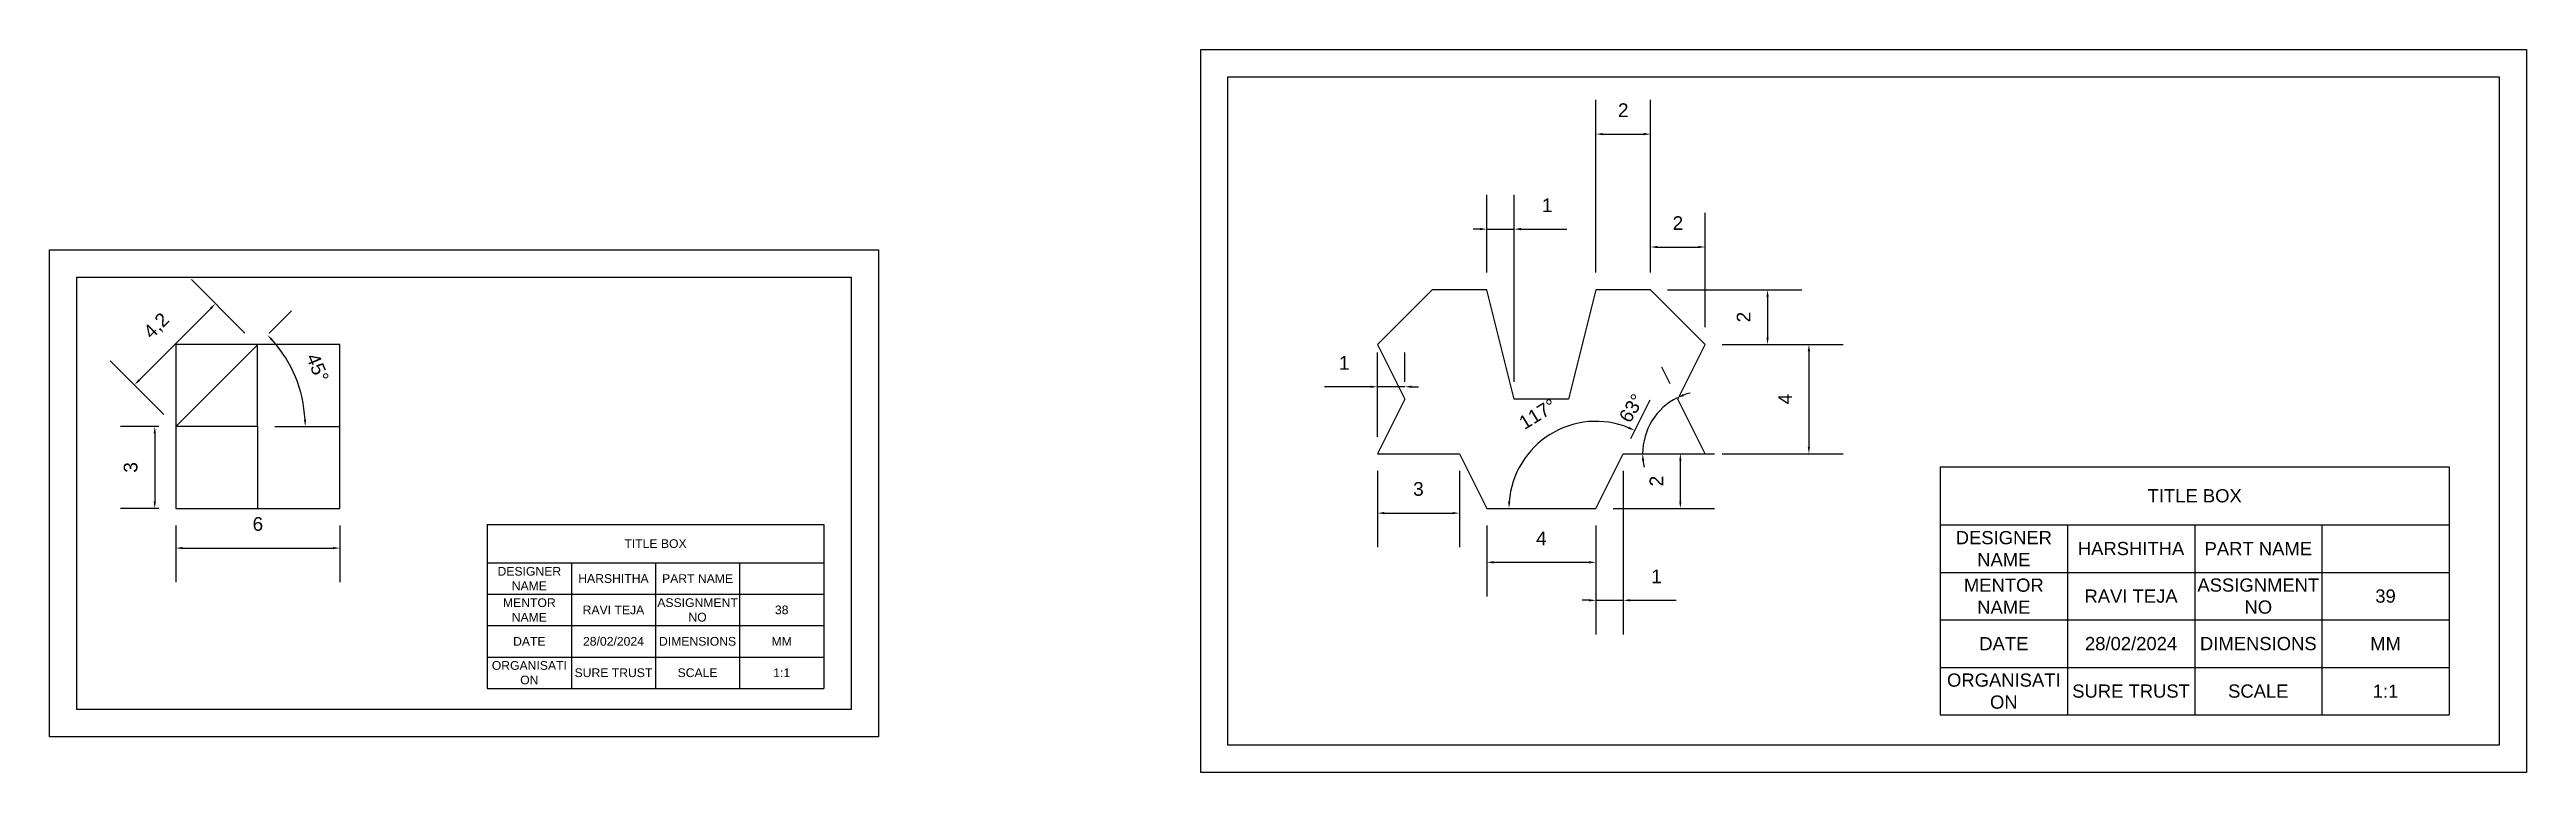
# Model space of a CAD drawing. Header units: millimetres. Extents: x 3.7 to 94.4, y -9.7 to 16.8.
import ezdxf

# ---------------------------------------------------------------- set-up
doc = ezdxf.new("R2010")
doc.units = ezdxf.units.MM
doc.styles.get("Standard").update_dxf_attribs({"font": 'arial.ttf'})
doc.dimstyles.new('ISO-25', dxfattribs={"dimtxt": 0.5, "dimasz": 0.25, "dimexe": 1.25, "dimexo": 0.625, "dimtad": 1, "dimtxsty": 'Standard', "dimcen": 2.5, "dimadec": 0, "dimazin": 0, "dimtfac": 1, "dimtmove": 0, "dimatfit": 3, "dimfxl": 1, "dimarcsym": 0})

# ---------------------------------------------------------------- blocks, each defined once
blk = doc.blocks.new('*D1')
at = {"color": 0, "lineweight": -2, "transparency": 16777216}
for p, q in [((56.346, 8.625), (56.346, 11.467)), ((57.346, 4.625), (57.346, 11.467)), ((56.096, 10.217), (55.846, 10.217)), ((56.346, 10.217), (57.346, 10.217)), ((57.596, 10.217), (59.28, 10.217))]:
    blk.add_line(p, q, dxfattribs=at)
at = {"color": 0, "transparency": 16777216}
for points in [[(56.096, 10.259), (56.096, 10.176), (56.346, 10.217)], [(57.596, 10.259), (57.596, 10.176), (57.346, 10.217)]]:
    blk.add_solid(points, dxfattribs=at)
at = {"layer": 'Defpoints', "color": 0, "transparency": 16777216}
for p in [(57.346, 10.217), (56.346, 8), (57.346, 4)]:
    blk.add_point(p, dxfattribs=at)
at = {"color": 0, "transparency": 16777216, "insert": (58.563, 11.093), "char_height": 0.5, "attachment_point": 5}
blk.add_mtext('1', dxfattribs=at)
blk = doc.blocks.new('*D2')
at = {"color": 0, "lineweight": -2, "transparency": 16777216}
for p, q in [((60.346, 8.625), (60.346, 14.944)), ((62.346, 8.625), (62.346, 14.944)), ((60.596, 13.694), (62.096, 13.694))]:
    blk.add_line(p, q, dxfattribs=at)
at = {"color": 0, "transparency": 16777216}
for points in [[(60.596, 13.736), (60.596, 13.652), (60.346, 13.694)], [(62.096, 13.736), (62.096, 13.652), (62.346, 13.694)]]:
    blk.add_solid(points, dxfattribs=at)
at = {"layer": 'Defpoints', "color": 0, "transparency": 16777216}
for p in [(62.346, 13.694), (60.346, 8), (62.346, 8)]:
    blk.add_point(p, dxfattribs=at)
at = {"color": 0, "transparency": 16777216, "insert": (61.346, 14.57), "char_height": 0.5, "attachment_point": 5}
blk.add_mtext('2', dxfattribs=at)
blk = doc.blocks.new('*D3')
at = {"color": 0, "lineweight": -2, "transparency": 16777216}
for p, q in [((62.971, 8), (67.879, 8)), ((66.629, 7.75), (66.629, 6.25)), ((64.971, 6), (67.879, 6))]:
    blk.add_line(p, q, dxfattribs=at)
at = {"color": 0, "transparency": 16777216}
for points in [[(66.587, 7.75), (66.671, 7.75), (66.629, 8)], [(66.587, 6.25), (66.671, 6.25), (66.629, 6)]]:
    blk.add_solid(points, dxfattribs=at)
at = {"layer": 'Defpoints', "color": 0, "transparency": 16777216}
for p in [(62.346, 8), (64.346, 6), (66.629, 6)]:
    blk.add_point(p, dxfattribs=at)
at = {"color": 0, "transparency": 16777216, "insert": (65.753, 7), "char_height": 0.5, "attachment_point": 5, "rotation": 90}
blk.add_mtext('2', dxfattribs=at)
blk = doc.blocks.new('*D4')
at = {"color": 0, "lineweight": -2, "transparency": 16777216}
for p, q in [((62.346, 8.625), (62.346, 10.813)), ((64.346, 6.625), (64.346, 10.813)), ((62.596, 9.563), (64.096, 9.563))]:
    blk.add_line(p, q, dxfattribs=at)
at = {"color": 0, "transparency": 16777216}
for points in [[(62.596, 9.605), (62.596, 9.521), (62.346, 9.563)], [(64.096, 9.605), (64.096, 9.521), (64.346, 9.563)]]:
    blk.add_solid(points, dxfattribs=at)
at = {"layer": 'Defpoints', "color": 0, "transparency": 16777216}
for p in [(64.346, 9.563), (62.346, 8), (64.346, 6)]:
    blk.add_point(p, dxfattribs=at)
at = {"color": 0, "transparency": 16777216, "insert": (63.346, 10.439), "char_height": 0.5, "attachment_point": 5}
blk.add_mtext('2', dxfattribs=at)
blk = doc.blocks.new('*D5')
at = {"color": 0, "lineweight": -2, "transparency": 16777216}
for p, q in [((64.971, 6), (69.394, 6)), ((68.144, 5.75), (68.144, 2.25)), ((64.971, 2), (69.394, 2))]:
    blk.add_line(p, q, dxfattribs=at)
at = {"color": 0, "transparency": 16777216}
for points in [[(68.102, 5.75), (68.185, 5.75), (68.144, 6)], [(68.102, 2.25), (68.185, 2.25), (68.144, 2)]]:
    blk.add_solid(points, dxfattribs=at)
at = {"layer": 'Defpoints', "color": 0, "transparency": 16777216}
for p in [(64.346, 6), (64.346, 2), (68.144, 2)]:
    blk.add_point(p, dxfattribs=at)
at = {"color": 0, "transparency": 16777216, "insert": (67.269, 4), "char_height": 0.5, "attachment_point": 5, "rotation": 90}
blk.add_mtext('4', dxfattribs=at)
blk = doc.blocks.new('*D6')
at = {"color": 0, "lineweight": -2, "transparency": 16777216}
for p, q in [((56.346, -0.625), (56.346, -3.221)), ((60.346, -0.625), (60.346, -3.221)), ((56.596, -1.971), (60.096, -1.971))]:
    blk.add_line(p, q, dxfattribs=at)
at = {"color": 0, "transparency": 16777216}
for points in [[(56.596, -1.93), (56.596, -2.013), (56.346, -1.971)], [(60.096, -1.93), (60.096, -2.013), (60.346, -1.971)]]:
    blk.add_solid(points, dxfattribs=at)
at = {"layer": 'Defpoints', "color": 0, "transparency": 16777216}
for p in [(56.346, 0), (60.346, 0), (60.346, -1.971)]:
    blk.add_point(p, dxfattribs=at)
at = {"color": 0, "transparency": 16777216, "insert": (58.346, -1.096), "char_height": 0.5, "attachment_point": 5}
blk.add_mtext('4', dxfattribs=at)
blk = doc.blocks.new('*D7')
at = {"color": 0, "lineweight": -2, "transparency": 16777216}
for p, q in [((61.971, 2), (64.686, 2)), ((63.436, 1.75), (63.436, 0.25)), ((60.971, 0), (64.686, 0))]:
    blk.add_line(p, q, dxfattribs=at)
at = {"color": 0, "transparency": 16777216}
for points in [[(63.395, 1.75), (63.478, 1.75), (63.436, 2)], [(63.395, 0.25), (63.478, 0.25), (63.436, 0)]]:
    blk.add_solid(points, dxfattribs=at)
at = {"layer": 'Defpoints', "color": 0, "transparency": 16777216}
for p in [(61.346, 2), (60.346, 0), (63.436, 0)]:
    blk.add_point(p, dxfattribs=at)
at = {"color": 0, "transparency": 16777216, "insert": (62.56, 1), "char_height": 0.5, "attachment_point": 5, "rotation": 90}
blk.add_mtext('2', dxfattribs=at)
blk = doc.blocks.new('*D8')
at = {"color": 0, "lineweight": -2, "transparency": 16777216}
for p, q in [((61.346, 1.375), (61.346, -4.612)), ((60.346, -0.625), (60.346, -4.612)), ((60.096, -3.362), (59.846, -3.362)), ((60.346, -3.362), (61.346, -3.362)), ((61.596, -3.362), (63.28, -3.362))]:
    blk.add_line(p, q, dxfattribs=at)
at = {"color": 0, "transparency": 16777216}
for points in [[(60.096, -3.32), (60.096, -3.404), (60.346, -3.362)], [(61.596, -3.32), (61.596, -3.404), (61.346, -3.362)]]:
    blk.add_solid(points, dxfattribs=at)
at = {"layer": 'Defpoints', "color": 0, "transparency": 16777216}
for p in [(61.346, 2), (60.346, 0), (61.346, -3.362)]:
    blk.add_point(p, dxfattribs=at)
at = {"color": 0, "transparency": 16777216, "insert": (62.563, -2.486), "char_height": 0.5, "attachment_point": 5}
blk.add_mtext('1', dxfattribs=at)
blk = doc.blocks.new('*D9')
at = {"color": 0, "lineweight": -2, "transparency": 16777216}
for p, q in [((52.346, 1.375), (52.346, -1.422)), ((55.346, 1.375), (55.346, -1.422)), ((52.596, -0.172), (55.096, -0.172))]:
    blk.add_line(p, q, dxfattribs=at)
at = {"color": 0, "transparency": 16777216}
for points in [[(52.596, -0.13), (52.596, -0.213), (52.346, -0.172)], [(55.096, -0.13), (55.096, -0.213), (55.346, -0.172)]]:
    blk.add_solid(points, dxfattribs=at)
at = {"layer": 'Defpoints', "color": 0, "transparency": 16777216}
for p in [(52.346, 2), (55.346, 2), (55.346, -0.172)]:
    blk.add_point(p, dxfattribs=at)
at = {"color": 0, "transparency": 16777216, "insert": (53.846, 0.709), "char_height": 0.5, "attachment_point": 5}
blk.add_mtext('3', dxfattribs=at)
blk = doc.blocks.new('*D10')
at = {"color": 0, "lineweight": -2, "transparency": 16777216}
for p, q in [((52.346, 2.625), (52.346, 5.7)), ((53.346, 4.625), (53.346, 5.7)), ((52.096, 4.45), (50.412, 4.45)), ((53.346, 4.45), (52.346, 4.45)), ((53.596, 4.45), (53.846, 4.45))]:
    blk.add_line(p, q, dxfattribs=at)
at = {"color": 0, "transparency": 16777216}
for points in [[(52.096, 4.492), (52.096, 4.409), (52.346, 4.45)], [(53.596, 4.492), (53.596, 4.409), (53.346, 4.45)]]:
    blk.add_solid(points, dxfattribs=at)
at = {"layer": 'Defpoints', "color": 0, "transparency": 16777216}
for p in [(52.346, 4.45), (53.346, 4), (52.346, 2)]:
    blk.add_point(p, dxfattribs=at)
at = {"color": 0, "transparency": 16777216, "insert": (51.129, 5.326), "char_height": 0.5, "attachment_point": 5}
blk.add_mtext('1', dxfattribs=at)
blk = doc.blocks.new('*D11')
at = {"color": 0, "lineweight": -2, "transparency": 16777216}
blk.add_line((61.626, 2.559), (62.33, 3.967), dxfattribs=at)
blk.add_arc((60.346, 0), 3.186, 67.93268, 175.50227, dxfattribs=at)
at = {"color": 0, "transparency": 16777216}
for points in [[(61.56, 2.99), (61.526, 2.914), (61.771, 2.849)], [(57.212, 0.248), (57.129, 0.251), (57.161, 0)]]:
    blk.add_solid(points, dxfattribs=at)
at = {"layer": 'Defpoints', "color": 0, "transparency": 16777216}
for p in [(59.668, 3.113), (61.346, 2), (60.346, 0), (60.346, 0), (56.346, 0)]:
    blk.add_point(p, dxfattribs=at)
at = {"color": 0, "transparency": 16777216, "insert": (58.211, 3.455), "char_height": 0.5, "attachment_point": 5, "rotation": 31.71747}
blk.add_mtext('117°', dxfattribs=at)
blk = doc.blocks.new('*D12')
at = {"color": 0, "lineweight": -2, "transparency": 16777216}
blk.add_line((63.067, 4.559), (62.763, 5.166), dxfattribs=at)
for start, end in [(116.56505, 180), (104.04634, 110.3057), (186.25936, 192.51871)]:
    blk.add_arc((64.346, 2), 2.29, start, end, dxfattribs=at)
at = {"color": 0, "transparency": 16777216}
for points in [[(63.568, 4.109), (63.535, 4.185), (63.322, 4.048)], [(62.029, 1.748), (62.112, 1.753), (62.057, 2)]]:
    blk.add_solid(points, dxfattribs=at)
at = {"layer": 'Defpoints', "color": 0, "transparency": 16777216}
for p in [(63.346, 4), (62.652, 3.541), (61.346, 2), (64.346, 2), (64.346, 2)]:
    blk.add_point(p, dxfattribs=at)
at = {"color": 0, "transparency": 16777216, "insert": (61.649, 3.667), "char_height": 0.5, "attachment_point": 5, "rotation": 58.28253}
blk.add_mtext('63°', dxfattribs=at)
blk = doc.blocks.new('*D13')
at = {"color": 0, "lineweight": -2, "transparency": 16777216}
for p, q in [((7.726, 3), (6.325, 3)), ((7.575, 2.75), (7.575, 0.25)), ((7.726, 0), (6.325, 0))]:
    blk.add_line(p, q, dxfattribs=at)
at = {"color": 0, "transparency": 16777216}
for points in [[(7.533, 2.75), (7.617, 2.75), (7.575, 3)], [(7.533, 0.25), (7.617, 0.25), (7.575, 0)]]:
    blk.add_solid(points, dxfattribs=at)
at = {"layer": 'Defpoints', "color": 0, "transparency": 16777216}
for p in [(8.351, 3), (7.575, 0), (8.351, 0)]:
    blk.add_point(p, dxfattribs=at)
at = {"color": 0, "transparency": 16777216, "insert": (6.695, 1.5), "char_height": 0.5, "attachment_point": 5, "rotation": 90}
blk.add_mtext('3', dxfattribs=at)
blk = doc.blocks.new('*D14')
at = {"color": 0, "lineweight": -2, "transparency": 16777216}
for p, q in [((8.351, -0.625), (8.351, -2.701)), ((14.351, -0.625), (14.351, -2.701)), ((8.601, -1.451), (14.101, -1.451))]:
    blk.add_line(p, q, dxfattribs=at)
at = {"color": 0, "transparency": 16777216}
for points in [[(8.601, -1.409), (8.601, -1.493), (8.351, -1.451)], [(14.101, -1.409), (14.101, -1.493), (14.351, -1.451)]]:
    blk.add_solid(points, dxfattribs=at)
at = {"layer": 'Defpoints', "color": 0, "transparency": 16777216}
for p in [(8.351, 0), (14.351, 0), (14.351, -1.451)]:
    blk.add_point(p, dxfattribs=at)
at = {"color": 0, "transparency": 16777216, "insert": (11.351, -0.571), "char_height": 0.5, "attachment_point": 5}
blk.add_mtext('6', dxfattribs=at)
blk = doc.blocks.new('*D15')
at = {"color": 0, "lineweight": -2, "transparency": 16777216}
for p, q in [((10.879, 6.412), (8.916, 8.374)), ((9.623, 7.314), (7.007, 4.697)), ((7.909, 3.442), (5.946, 5.405))]:
    blk.add_line(p, q, dxfattribs=at)
at = {"color": 0, "transparency": 16777216}
for points in [[(9.594, 7.343), (9.653, 7.284), (9.8, 7.491)], [(6.978, 4.727), (7.036, 4.668), (6.83, 4.521)]]:
    blk.add_solid(points, dxfattribs=at)
at = {"layer": 'Defpoints', "color": 0, "transparency": 16777216}
for p in [(11.321, 5.97), (6.83, 4.521), (8.351, 3)]:
    blk.add_point(p, dxfattribs=at)
at = {"color": 0, "transparency": 16777216, "insert": (7.661, 6.66), "char_height": 0.5, "attachment_point": 5, "rotation": 45}
blk.add_mtext('4,2', dxfattribs=at)
blk = doc.blocks.new('*D16')
at = {"color": 0, "lineweight": -2, "transparency": 16777216}
for p, q in [((11.763, 6.412), (12.582, 7.231)), ((11.976, 3), (14.334, 3))]:
    blk.add_line(p, q, dxfattribs=at)
blk.add_arc((8.351, 3), 4.734, 3.0264, 41.9736, dxfattribs=at)
at = {"color": 0, "transparency": 16777216}
for points in [[(11.84, 6.137), (11.9, 6.194), (11.698, 6.347)], [(13.119, 3.251), (13.036, 3.249), (13.084, 3)]]:
    blk.add_solid(points, dxfattribs=at)
at = {"layer": 'Defpoints', "color": 0, "transparency": 16777216}
for p in [(11.321, 5.97), (12.923, 4.225), (8.351, 3), (8.351, 3), (11.351, 3)]:
    blk.add_point(p, dxfattribs=at)
at = {"color": 0, "transparency": 16777216, "insert": (13.536, 5.148), "char_height": 0.5, "attachment_point": 5, "rotation": 292.5}
blk.add_mtext('45°', dxfattribs=at)
blk = doc.blocks.new('*T17')
at = {"color": 0, "linetype": 'ByBlock', "lineweight": -2, "transparency": 16777216}
for p, q in [((0, 0), (18.636, 0)), ((0, 0), (0, -9.078)), ((18.636, 0), (18.636, -9.078)), ((0, -2.125), (18.636, -2.125)), ((4.659, -2.125), (4.659, -9.078)), ((9.318, -2.125), (9.318, -9.078)), ((13.977, -2.125), (13.977, -9.078)), ((0, -3.863), (18.636, -3.863)), ((0, -5.601), (18.636, -5.601)), ((0, -7.34), (18.636, -7.34)), ((0, -9.078), (18.636, -9.078))]:
    blk.add_line(p, q, dxfattribs=at)
blk = doc.blocks.new('*T18')
at = {"color": 0, "linetype": 'ByBlock', "lineweight": -2, "transparency": 16777216}
for p, q in [((0, 0), (12.32, 0)), ((0, 0), (0, -6.002)), ((12.32, 0), (12.32, -6.002)), ((0, -1.405), (12.32, -1.405)), ((3.08, -1.405), (3.08, -6.002)), ((6.16, -1.405), (6.16, -6.002)), ((9.24, -1.405), (9.24, -6.002)), ((0, -2.554), (12.32, -2.554)), ((0, -3.703), (12.32, -3.703)), ((0, -4.852), (12.32, -4.852)), ((0, -6.002), (12.32, -6.002))]:
    blk.add_line(p, q, dxfattribs=at)

msp = doc.modelspace()

# ---------------------------------------------------------------- linework, layer by layer
for p, q in [((54.346, 8), (52.346, 6)), ((56.346, 8), (54.346, 8)), ((57.346, 4), (56.346, 8)), ((60.346, 8), (59.346, 4)), ((62.346, 8), (60.346, 8)), ((64.346, 6), (62.346, 8)), ((14.351, 6), (8.351, 6)), ((8.351, 6), (8.351, 0)), ((8.351, 3), (11.321, 5.97)), ((11.321, 5.97), (11.321, 3)), ((14.351, 0), (14.351, 6)), ((52.346, 6), (53.346, 4)), ((63.346, 4), (64.346, 6)), ((53.346, 4), (52.346, 2)), ((59.346, 4), (57.346, 4)), ((64.346, 2), (63.346, 4)), ((11.351, 3), (8.351, 3)), ((11.351, 0), (11.351, 3)), ((52.346, 2), (55.346, 2)), ((55.346, 2), (56.346, 0)), ((60.346, 0), (61.346, 2)), ((61.346, 2), (64.346, 2)), ((8.351, 0), (14.351, 0)), ((56.346, 0), (60.346, 0))]:
    msp.add_line(p, q)
for points in [[(45.873, 16.786), (94.418, 16.786), (94.418, -9.658), (45.873, -9.658)], [(46.873, 15.786), (93.418, 15.786), (93.418, -8.658), (46.873, -8.658)], [(3.723, 9.455), (34.081, 9.455), (34.081, -8.359), (3.723, -8.359)], [(4.723, 8.455), (33.081, 8.455), (33.081, -7.359), (4.723, -7.359)]]:
    msp.add_lwpolyline(points, close=True)

# ---------------------------------------------------------------- block references
for name, p in [('*T17', (72.952, 1.523)), ('*T18', (19.751, -0.586))]:
    msp.add_blockref(name, p)

# ---------------------------------------------------------------- texts
at = {"attachment_point": 5}
for s, width, gutter_width, insert, char_height in [('TITLE BOX', 18.63568, 2.414, (82.27, 0.46), 0.4829), ('DESIGNER NAME', 4.65892, 2.414, (75.281, -1.471), 0.48287), ('TITLE BOX', 12.32031, 1.596, (25.911, -1.289), 0.3192), ('HARSHITHA', 4.65892, 2.414, (79.94, -1.471), 0.4829), ('PART NAME', 4.65892, 2.414, (84.599, -1.471), 0.4829), ('DESIGNER NAME', 3.08008, 1.596, (21.291, -2.566), 0.31923), ('HARSHITHA', 3.08008, 1.596, (24.371, -2.566), 0.3192), ('PART NAME', 3.08008, 1.596, (27.451, -2.566), 0.3192), ('MENTOR NAME', 4.65892, 2.414, (75.281, -3.21), 0.48287), ('ASSIGNMENT NO', 4.65892, 2.414, (84.599, -3.21), 0.48287), ('MENTOR NAME', 3.08008, 1.596, (21.291, -3.715), 0.31923), ('RAVI TEJA', 3.08008, 1.596, (24.371, -3.715), 0.3192), ('ASSIGNMENT NO', 3.08008, 1.596, (27.451, -3.715), 0.31923), ('38', 3.08008, 1.596, (30.531, -3.715), 0.3192), ('RAVI TEJA', 4.65892, 2.414, (79.94, -3.21), 0.4829), ('39', 4.65892, 2.414, (89.258, -3.21), 0.4829), ('DATE', 3.08008, 1.596, (21.291, -4.864), 0.3192), ('28/02/2024', 3.08008, 1.596, (24.371, -4.864), 0.3192), ('DIMENSIONS', 3.08008, 1.596, (27.451, -4.864), 0.3192), ('MM', 3.08008, 1.596, (30.531, -4.864), 0.3192), ('DATE', 4.65892, 2.414, (75.281, -4.948), 0.4829), ('28/02/2024', 4.65892, 2.414, (79.94, -4.948), 0.4829), ('DIMENSIONS', 4.65892, 2.414, (84.599, -4.948), 0.4829), ('MM', 4.65892, 2.414, (89.258, -4.948), 0.4829), ('ORGANISATI\\PON', 3.08008, 1.596, (21.291, -6.013), 0.3192), ('SURE TRUST', 3.08008, 1.596, (24.371, -6.013), 0.3192), ('SCALE', 3.08008, 1.596, (27.451, -6.013), 0.3192), ('1:1', 3.08008, 1.596, (30.531, -6.013), 0.3192), ('ORGANISATI\\PON', 4.65892, 2.414, (75.281, -6.686), 0.4829), ('SURE TRUST', 4.65892, 2.414, (79.94, -6.686), 0.4829), ('SCALE', 4.65892, 2.414, (84.599, -6.686), 0.4829), ('1:1', 4.65892, 2.414, (89.258, -6.686), 0.4829)]:
    msp.add_mtext_dynamic_manual_height_columns(s, width=width, gutter_width=gutter_width, heights=[0], dxfattribs=dict(at, insert=insert, char_height=char_height))

# ---------------------------------------------------------------- dimensions: what is measured, and where the dimension line sits
for base, p1, p2, picture, middle in [((62.346, 13.694), (60.346, 8), (62.346, 8), '*D2', (61.346, 14.57)), ((57.346, 10.217), (56.346, 8), (57.346, 4), '*D1', (58.563, 11.093)), ((64.346, 9.563), (62.346, 8), (64.346, 6), '*D4', (63.346, 10.439)), ((52.346, 4.45), (53.346, 4), (52.346, 2), '*D10', (51.129, 5.326)), ((55.346, -0.172), (52.346, 2), (55.346, 2), '*D9', (53.846, 0.709)), ((61.346, -3.362), (60.346, 0), (61.346, 2), '*D8', (62.563, -2.486)), ((14.351, -1.451), (8.351, 0), (14.351, 0), '*D14', (11.351, -0.571)), ((60.346, -1.971), (56.346, 0), (60.346, 0), '*D6', (58.346, -1.096))]:
    dim = msp.add_linear_dim(base=base, p1=p1, p2=p2, dimstyle='ISO-25')
    dim.commit()
    dim.dimension.update_dxf_attribs({"geometry": picture, "text_midpoint": middle})
dim = msp.add_aligned_dim(p1=(11.321, 5.97), p2=(8.351, 3), distance=-2.151, dimstyle='ISO-25')
dim.commit()
dim.dimension.update_dxf_attribs({"geometry": '*D15', "text_midpoint": (7.661, 6.66)})
for base, p1, p2, picture, middle in [((66.629, 6), (62.346, 8), (64.346, 6), '*D3', (65.753, 7)), ((68.144, 2), (64.346, 6), (64.346, 2), '*D5', (67.269, 4)), ((7.575, 0), (8.351, 3), (8.351, 0), '*D13', (6.695, 1.5)), ((63.436, 0), (61.346, 2), (60.346, 0), '*D7', (62.56, 1))]:
    dim = msp.add_linear_dim(base=base, p1=p1, p2=p2, angle=90, dimstyle='ISO-25')
    dim.commit()
    dim.dimension.update_dxf_attribs({"geometry": picture, "text_midpoint": middle})
for base, line1, line2, picture, middle in [((12.923, 4.225), ((11.351, 3), (8.351, 3)), ((8.351, 3), (11.321, 5.97)), '*D16', (13.536, 5.148)), ((62.652, 3.541), ((64.346, 2), (63.346, 4)), ((61.346, 2), (64.346, 2)), '*D12', (61.649, 3.667)), ((59.668, 3.113), ((60.346, 0), (61.346, 2)), ((56.346, 0), (60.346, 0)), '*D11', (58.211, 3.455))]:
    dim = msp.add_angular_dim_2l(base=base, line1=line1, line2=line2, dimstyle='ISO-25')
    dim.commit()
    dim.dimension.update_dxf_attribs({"geometry": picture, "text_midpoint": middle})

doc.saveas('drawing.dxf')
